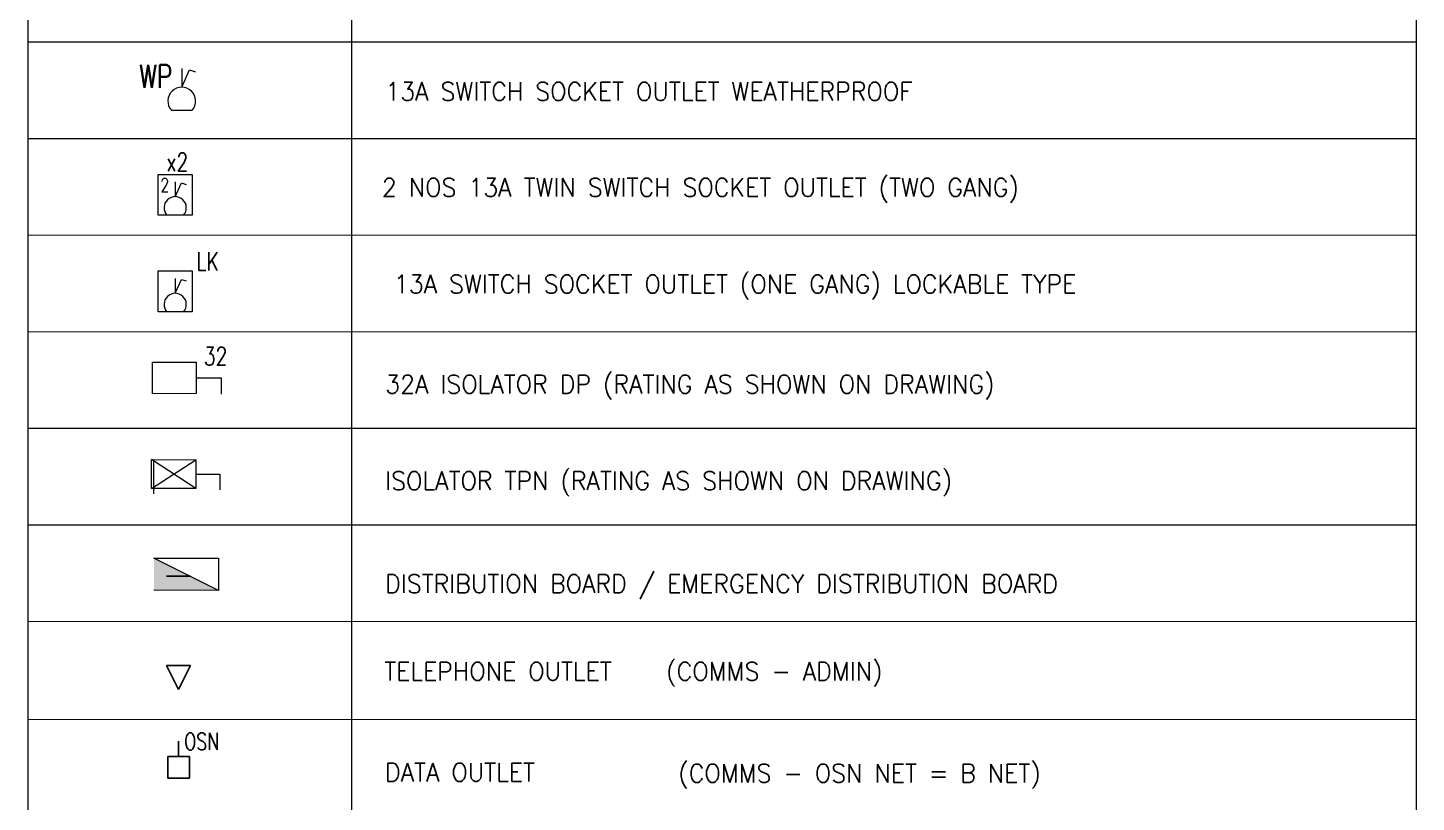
# Model space of a CAD drawing. Header units: millimetres. Extents: x -1834842 to 700335, y -490313101 to 518363.
# Drawn here: x -1341058 to -1325901, y 301370 to 309825 of the extents above; entities that cross this region are included whole.
import ezdxf
from ezdxf.enums import TextEntityAlignment as Align

# ---------------------------------------------------------------- set-up
doc = ezdxf.new("R2010")
doc.units = ezdxf.units.MM
doc.header["$LTSCALE"] = 0.5
doc.layers.add('E-ABC pt', color=94, linetype='Continuous')
doc.layers.add('LEG', color=7, linetype='Continuous')
doc.styles.add('SIMPLEX', font='simplex.shx', dxfattribs={"width": 0.65})
doc.styles.add('SIMPLEX_PSE', font='simplex.shx', dxfattribs={"width": 0.8})

msp = doc.modelspace()

# ---------------------------------------------------------------- linework, layer by layer
at = {"layer": 'E-ABC pt'}
for p, q in [((-1339543, 303837), (-1339281, 303837)), ((-1339411, 302600), (-1339542, 302863)), ((-1339542, 302863), (-1339280, 302862)), ((-1339280, 302862), (-1339411, 302600)), ((-1339412, 301870), (-1339412, 302035)), ((-1339530, 301633), (-1339530, 301870)), ((-1339530, 301870), (-1339294, 301870)), ((-1339293, 301634), (-1339294, 301870)), ((-1339530, 301633), (-1339293, 301634))]:
    msp.add_line(p, q, dxfattribs=at)
at = {"layer": 'LEG', "color": 7, "lineweight": 13}
for p, q in [((-1341057, 318273), (-1341058, 288565, 0)), ((-1337522, 318273), (-1337524, 288565, 0)), ((-1325901, 318272), (-1325902, 288564, 0)), ((-1341057, 309672), (-1325901, 309671)), ((-1341057, 308618), (-1325901, 308617)), ((-1341057, 307563), (-1325901, 307562)), ((-1341057, 306508), (-1325901, 306507)), ((-1341058, 305454), (-1325901, 305453)), ((-1341058, 304399), (-1325902, 304398)), ((-1341058, 303345), (-1325902, 303344)), ((-1341058, 302275), (-1325902, 302274))]:
    msp.add_line(p, q, dxfattribs=at)
at = {"layer": 'LEG', "color": 1, "lineweight": 13}
for p, q in [((-1339377, 309379), (-1339377, 309177)), ((-1339449, 308143), (-1339449, 307981)), ((-1339449, 307089), (-1339449, 306927)), ((-1339221, 306003), (-1338945, 306004)), ((-1338945, 306004), (-1338945, 305825)), ((-1339707, 304796), (-1339224, 305109)), ((-1339224, 304795), (-1339706, 305110)), ((-1339681, 304737), (-1339680, 305089)), ((-1338977, 303682), (-1339680, 304036)), ((-1339680, 304036), (-1338976, 304034)), ((-1338976, 304034), (-1338977, 303682)), ((-1338977, 303682), (-1339681, 303684))]:
    msp.add_line(p, q, dxfattribs=at)
at = {"layer": 'LEG', "color": 1, "lineweight": 13, "elevation": 0}
for points in [[(-1339377, 309177), (-1339291, 309366), (-1339226, 309345)], [(-1339449, 307981), (-1339380, 308133), (-1339328, 308116)], [(-1339449, 306927), (-1339380, 307078), (-1339328, 307061)], [(-1339224, 304952), (-1338962, 304952), (-1338962, 304780)]]:
    msp.add_lwpolyline(points, dxfattribs=at)
for points in [[(-1339490, 308924), (-1339264, 308924, 2.236068), (-1339490, 308924)], [(-1339358, 307779, 2.236068), (-1339539, 307779)], [(-1339358, 306724, 2.236068), (-1339539, 306724)]]:
    msp.add_lwpolyline(points, format="xyb", dxfattribs=at)
for points in [[(-1339635, 308225), (-1339262, 308225), (-1339262, 307779), (-1339635, 307779)], [(-1339635, 307170), (-1339262, 307170), (-1339262, 306724), (-1339635, 306724)], [(-1339221, 306174), (-1339220, 305831), (-1339696, 305830), (-1339697, 306173)], [(-1339224, 305109), (-1339224, 304795), (-1339707, 304796), (-1339706, 305110)]]:
    msp.add_lwpolyline(points, close=True, dxfattribs=at)
at = {"layer": 'LEG', "color": 1, "lineweight": 13}
msp.add_solid([(-1338977, 303682), (-1339681, 303684), (-1339680, 304036)], dxfattribs=at)

# ---------------------------------------------------------------- texts
at = {"layer": 'E-ABC pt', "style": 'SIMPLEX', "width": 0.75}
msp.add_text('OSN', height=186.6, rotation=0.0517, dxfattribs=at).set_placement((-1339350, 301940))
at = {"layer": 'LEG', "color": 1, "lineweight": 13, "style": 'SIMPLEX', "width": 0.75}
for s, height, p in [('WP', 250, (-1339840, 309169)), ('x2', 200, (-1339544, 308260)), ('LK', 200, (-1339215, 307175)), ('32', 200, (-1339136, 306140))]:
    msp.add_text(s, height=height, rotation=359.9983, dxfattribs=at).set_placement(p)
at = {"layer": 'LEG', "color": 7, "lineweight": 13, "style": 'SIMPLEX_PSE', "width": 0.95}
for s, p in [('13A SWITCH SOCKET OUTLET WEATHERPROOF', (-1337154, 309030)), ('2 NOS 13A TWIN SWITCH SOCKET OUTLET (TWO GANG)', (-1337192, 307982)), (' 13A SWITCH SOCKET OUTLET (ONE GANG) LOCKABLE TYPE', (-1337192, 306927)), ('32A ISOLATOR DP (RATING AS SHOWN ON DRAWING)', (-1337156, 305834)), ('ISOLATOR TPN (RATING AS SHOWN ON DRAWING)', (-1337156, 304779)), ('DISTRIBUTION BOARD / EMERGENCY DISTRIBUTION BOARD', (-1337156, 303655)), ('TELEPHONE OUTLET', (-1337166, 302699)), ('(COMMS - ADMIN)', (-1334088, 302699)), ('DATA OUTLET', (-1337158, 301597)), ('(COMMS - OSN NET = B NET)', (-1333956, 301586))]:
    msp.add_text(s, height=200, dxfattribs=at).set_placement(p)
at = {"layer": 'LEG', "color": 1, "lineweight": 13, "style": 'SIMPLEX', "width": 0.75}
msp.add_text('2', height=150, rotation=359.9983, dxfattribs=at).set_placement((-1339562, 308034, 61963), align=Align.CENTER)

doc.saveas('drawing.dxf')
